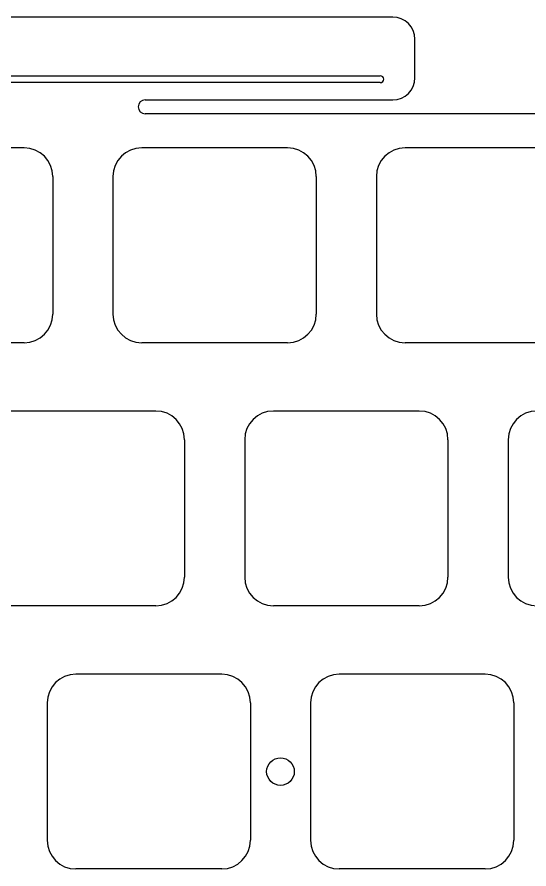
# Model space of a CAD drawing. Header units: millimetres. Extents: x -10 to 276, y -93 to 17.
# Drawn here: x 100 to 137, y -45.2 to 16.5 of the extents above; entities that cross this region are included whole.
import ezdxf

# ---------------------------------------------------------------- set-up
doc = ezdxf.new("R2010")
doc.units = ezdxf.units.MM
doc.layers.add('BLACK', color=7, linetype='CONTINUOUS')

msp = doc.modelspace()

# ---------------------------------------------------------------- linework, layer by layer
at = {"layer": 'BLACK', "linetype": 'Continuous'}
for p, q in [((127.1799, 16.525), (80.379918, 16.525)), ((128.779918, 12.125), (128.779918, 14.925)), ((81.2799, 12.275), (126.2799, 12.275)), ((126.2799, 11.775), (81.2799, 11.775)), ((109.2799, 10.525), (127.187275, 10.525)), ((157.4201, 9.525), (109.2799, 9.525)), ((100.525, 7.05), (89.975, 7.05)), ((119.575, 7.05), (109.025, 7.05)), ((138.625, 7.05), (128.075, 7.05)), ((102.6, 4.975), (102.6, -4.975)), ((106.95, 4.975), (106.95, -4.975)), ((121.65, 4.975), (121.65, -4.975)), ((126, 4.975), (126, -4.975)), ((100.525, -7.05), (89.975, -7.05)), ((119.575, -7.05), (109.025, -7.05)), ((138.625, -7.05), (128.075, -7.05)), ((110.05, -12), (99.5, -12)), ((129.1, -12), (118.55, -12)), ((112.125, -14.075), (112.125, -24.025)), ((116.475, -14.075), (116.475, -24.025)), ((131.175, -14.075), (131.175, -24.025)), ((135.525, -14.075), (135.525, -24.025)), ((110.05, -26.1), (99.5, -26.1)), ((129.1, -26.1), (118.55, -26.1)), ((114.8125, -31.05), (104.2625, -31.05)), ((133.8625, -31.05), (123.3125, -31.05)), ((102.1875, -33.125), (102.1875, -43.075)), ((116.8875, -33.125), (116.8875, -43.075)), ((121.2375, -33.125), (121.2375, -43.075)), ((135.9375, -33.125), (135.9375, -43.075)), ((114.8125, -45.15), (104.2625, -45.15)), ((133.8625, -45.15), (123.3125, -45.15))]:
    msp.add_line(p, q, dxfattribs=at)
at = {"layer": 'BLACK'}
msp.add_circle((119.0625, -38.1), 1, dxfattribs=at)
for centre, radius, start, end in [((127.1799, 14.925), 1.6, 0, 90), ((126.2799, 12.025), 0.25, 270, 90), ((127.1799, 12.125), 1.600018, 270.26409586, 0), ((109.2799, 10.025), 0.5, 90, 270), ((100.525, 4.975), 2.075, 0, 90), ((109.025, 4.975), 2.075, 90, 180), ((119.575, 4.975), 2.075, 0, 90), ((128.075, 4.975), 2.075, 90, 180), ((100.525, -4.975), 2.075, 270, 0), ((109.025, -4.975), 2.075, 180, 270), ((119.575, -4.975), 2.075, 270, 0), ((128.075, -4.975), 2.075, 180, 270), ((110.05, -14.075), 2.075, 0, 90), ((118.55, -14.075), 2.075, 90, 180), ((129.1, -14.075), 2.075, 0, 90), ((137.6, -14.075), 2.075, 90, 180), ((110.05, -24.025), 2.075, 270, 0), ((118.55, -24.025), 2.075, 180, 270), ((129.1, -24.025), 2.075, 270, 0), ((137.6, -24.025), 2.075, 180, 270), ((104.2625, -33.125), 2.075, 90, 180), ((114.8125, -33.125), 2.075, 0, 90), ((123.3125, -33.125), 2.075, 90, 180), ((133.8625, -33.125), 2.075, 0, 90), ((104.2625, -43.075), 2.075, 180, 270), ((114.8125, -43.075), 2.075, 270, 0), ((123.3125, -43.075), 2.075, 180, 270), ((133.8625, -43.075), 2.075, 270, 0)]:
    msp.add_arc(centre, radius, start, end, dxfattribs=at)

doc.saveas('drawing.dxf')
